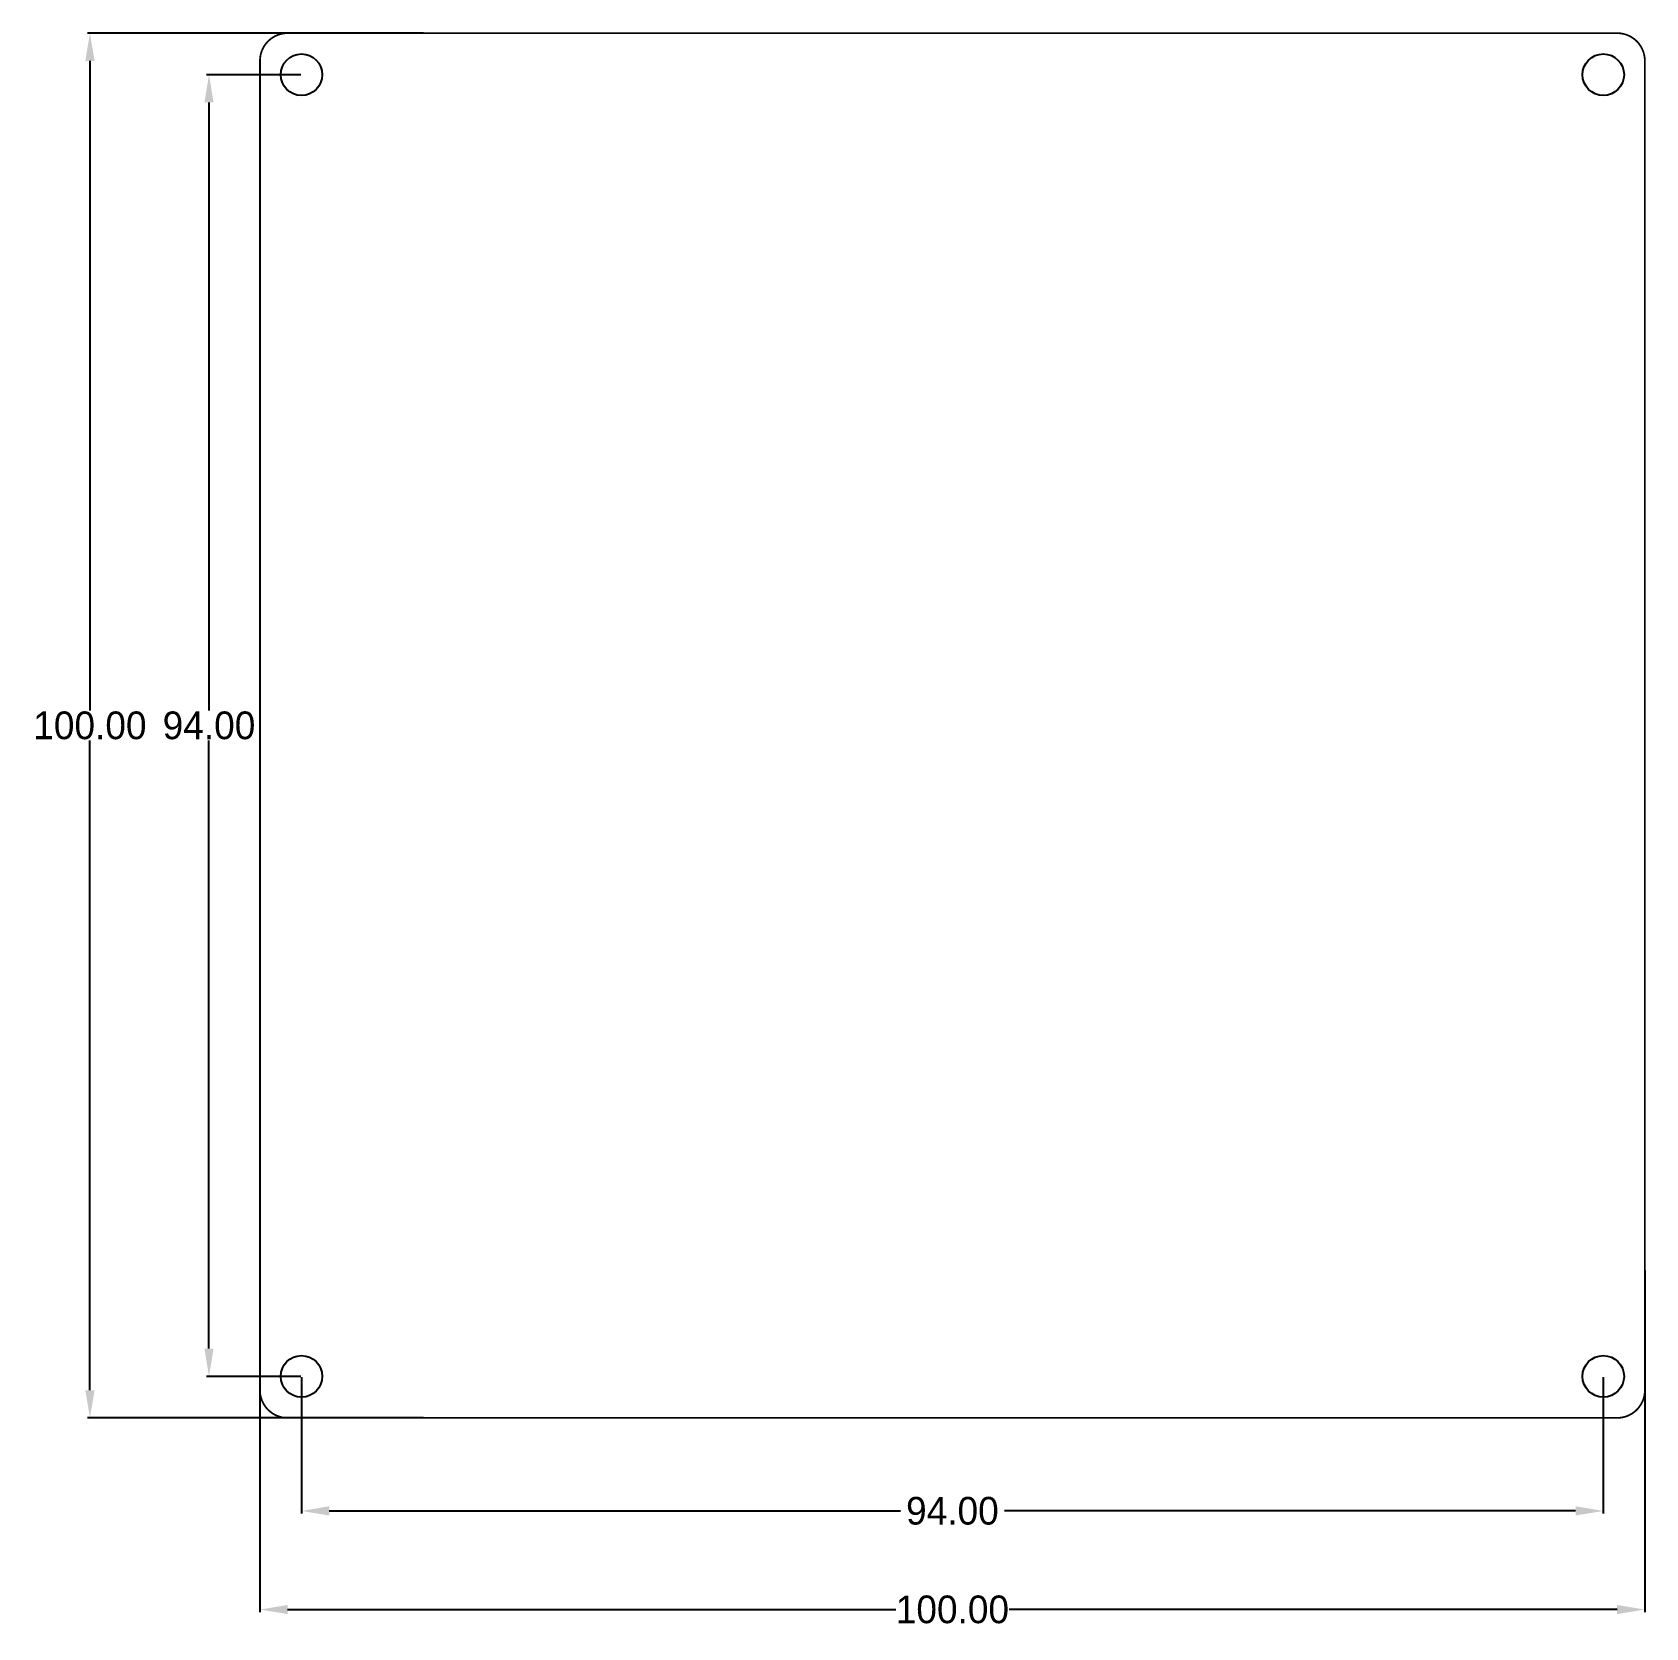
# Model space of a CAD drawing. Extents: x 9 to 125, y 10 to 125.
import ezdxf

# ---------------------------------------------------------------- set-up
doc = ezdxf.new("R2010")
doc.units = 0
doc.header["$MEASUREMENT"] = 0
doc.layers.get('0').update_dxf_attribs({"linetype": 'CONTINUOUS'})
doc.layers.get('Defpoints').update_dxf_attribs({"linetype": 'CONTINUOUS'})
doc.layers.add('KEEPOUTLAYER', color=6, linetype='CONTINUOUS')
doc.dimstyles.get("Standard").update_dxf_attribs({"dimtxt": 0.18, "dimasz": 0.18, "dimexe": 0.18, "dimexo": 0.0625, "dimgap": 0.09, "dimtad": 0, "dimtih": 1, "dimtoh": 1, "dimdec": 4, "dimzin": 0, "dimdsep": 46, "dimtxsty": 'Standard', "dimcen": 0.09, "dimadec": 0, "dimazin": 0, "dimtfac": 1, "dimtdec": 4, "dimtofl": 0, "dimtmove": 0, "dimatfit": 0, "dimfxl": 1, "dimtolj": 1, "dimtzin": 0, "dimarcsym": 0})

# ---------------------------------------------------------------- blocks, each defined once
blk = doc.blocks.new('*D120')
at = {"color": 3, "linetype": 'Continuous', "lineweight": -2}
for p, q in [((37.22, 125.4), (12.94, 125.4)), ((13.12, 123.4), (13.12, 76.49)), ((13.12, 27.4), (13.12, 74.31)), ((37.22, 25.4), (12.94, 25.4))]:
    blk.add_line(p, q, dxfattribs=at)
at = {"color": 3, "linetype": 'Continuous'}
for points in [[(12.79, 123.4), (13.46, 123.4), (13.12, 125.4)], [(12.79, 27.4), (13.46, 27.4), (13.12, 25.4)]]:
    blk.add_solid(points, dxfattribs=at)
at = {"layer": 'Defpoints', "color": 0, "linetype": 'Continuous'}
for p in [(37.28, 125.4), (13.12, 25.4), (37.28, 25.4)]:
    blk.add_point(p, dxfattribs=at)
at = {"color": 3, "linetype": 'Continuous', "insert": (13.12, 75.4), "char_height": 2, "attachment_point": 5}
blk.add_mtext('\\A1;100.00', dxfattribs=at)
blk = doc.blocks.new('*D121')
at = {"color": 3, "linetype": 'Continuous', "lineweight": -2}
for p, q in [((28.34, 122.4), (21.54, 122.4)), ((21.72, 120.4), (21.72, 76.49)), ((21.72, 30.4), (21.72, 74.31)), ((28.34, 28.4), (21.54, 28.4))]:
    blk.add_line(p, q, dxfattribs=at)
at = {"color": 3, "linetype": 'Continuous'}
for points in [[(21.39, 120.4), (22.05, 120.4), (21.72, 122.4)], [(21.39, 30.4), (22.05, 30.4), (21.72, 28.4)]]:
    blk.add_solid(points, dxfattribs=at)
at = {"layer": 'Defpoints', "color": 0, "linetype": 'Continuous'}
for p in [(28.4, 122.4), (21.72, 28.4), (28.4, 28.4)]:
    blk.add_point(p, dxfattribs=at)
at = {"color": 3, "linetype": 'Continuous', "insert": (21.72, 75.4), "char_height": 2, "attachment_point": 5}
blk.add_mtext('\\A1;94.00', dxfattribs=at)
blk = doc.blocks.new('*D122')
at = {"color": 3, "linetype": 'Continuous', "lineweight": -2}
for p, q in [((125.4, 36.05), (125.4, 11.38)), ((25.4, 30.57), (25.4, 11.38)), ((27.4, 11.56), (71.31, 11.56)), ((123.4, 11.56), (79.49, 11.56))]:
    blk.add_line(p, q, dxfattribs=at)
at = {"color": 3, "linetype": 'Continuous'}
for points in [[(27.4, 11.89), (27.4, 11.23), (25.4, 11.56)], [(123.4, 11.89), (123.4, 11.23), (125.4, 11.56)]]:
    blk.add_solid(points, dxfattribs=at)
at = {"layer": 'Defpoints', "color": 0, "linetype": 'Continuous'}
for p in [(125.4, 36.12), (25.4, 30.64), (125.4, 11.56)]:
    blk.add_point(p, dxfattribs=at)
at = {"color": 3, "linetype": 'Continuous', "insert": (75.4, 11.56), "char_height": 2, "attachment_point": 5}
blk.add_mtext('\\A1;100.00', dxfattribs=at)
blk = doc.blocks.new('*D123')
at = {"color": 3, "linetype": 'Continuous', "lineweight": -2}
for p, q in [((28.4, 28.34), (28.4, 18.5)), ((122.4, 28.34), (122.4, 18.5)), ((30.4, 18.68), (71.64, 18.68)), ((120.4, 18.68), (79.16, 18.68))]:
    blk.add_line(p, q, dxfattribs=at)
at = {"color": 3, "linetype": 'Continuous'}
for points in [[(30.4, 19.02), (30.4, 18.35), (28.4, 18.68)], [(120.4, 19.02), (120.4, 18.35), (122.4, 18.68)]]:
    blk.add_solid(points, dxfattribs=at)
at = {"layer": 'Defpoints', "color": 0, "linetype": 'Continuous'}
for p in [(28.4, 28.4), (122.4, 28.4), (122.4, 18.68)]:
    blk.add_point(p, dxfattribs=at)
at = {"color": 3, "linetype": 'Continuous', "insert": (75.4, 18.68), "char_height": 2, "attachment_point": 5}
blk.add_mtext('\\A1;94.00', dxfattribs=at)

msp = doc.modelspace()

# ---------------------------------------------------------------- linework, layer by layer
at = {"linetype": 'Continuous'}
for centre in [(28.4, 122.4), (122.4, 122.4), (28.4, 28.4), (122.4, 28.4)]:
    msp.add_circle(centre, 1.5, dxfattribs=at)
at = {"layer": 'KEEPOUTLAYER', "const_width": 0.127}
for points in [[(25.4, 123.4, -0.4142136), (27.4, 125.4)], [(123.4, 125.4, -0.4142136), (125.4, 123.4)], [(27.4, 25.4, -0.4142136), (25.4, 27.4)], [(125.4, 27.4, -0.4142136), (123.4, 25.4)]]:
    msp.add_lwpolyline(points, format="xyb", dxfattribs=at)
for points in [[(27.4, 125.4), (123.4, 125.4)], [(25.4, 27.4), (25.4, 123.4)], [(125.4, 27.4), (125.4, 123.4)], [(27.4, 25.4), (123.4, 25.4)]]:
    msp.add_lwpolyline(points, dxfattribs=at)
at = {"layer": 'KEEPOUTLAYER', "const_width": 0.0635}
for points in [[(27.368, 125.4, 1), (27.432, 125.4, 1)], [(27.368, 125.4, 1), (27.432, 125.4, 1)], [(123.368, 125.4, 1), (123.432, 125.4, 1)], [(123.368, 125.4, 1), (123.432, 125.4, 1)], [(25.368, 123.4, 1), (25.432, 123.4, 1)], [(25.368, 123.4, 1), (25.432, 123.4, 1)], [(125.368, 123.4, 1), (125.432, 123.4, 1)], [(125.368, 123.4, 1), (125.432, 123.4, 1)], [(25.368, 27.4, 1), (25.432, 27.4, 1)], [(25.368, 27.4, 1), (25.432, 27.4, 1)], [(125.368, 27.4, 1), (125.432, 27.4, 1)], [(125.368, 27.4, 1), (125.432, 27.4, 1)], [(27.368, 25.4, 1), (27.432, 25.4, 1)], [(27.368, 25.4, 1), (27.432, 25.4, 1)], [(123.368, 25.4, 1), (123.432, 25.4, 1)], [(123.368, 25.4, 1), (123.432, 25.4, 1)]]:
    msp.add_lwpolyline(points, format="xyb", close=True, dxfattribs=at)

# ---------------------------------------------------------------- dimensions: what is measured, and where the dimension line sits
at = {"linetype": 'Continuous'}
dim = msp.add_aligned_dim(p1=(37.283, 125.4), p2=(37.283, 25.4), distance=-24.159, dimstyle='Standard', override={"dimtxt": 2, "dimasz": 2, "dimdec": 2, "dimclrd": 3, "dimclre": 3, "dimclrt": 3, "dimtdec": 2, "dimatfit": 3}, dxfattribs=at)
dim.commit()
dim.dimension.update_dxf_attribs({"geometry": '*D120', "text_midpoint": (13.124, 75.4)})
dim = msp.add_linear_dim(base=(21.72, 28.4), p1=(28.4, 122.4), p2=(28.4, 28.4), angle=90, dimstyle='Standard', override={"dimtxt": 2, "dimasz": 2, "dimdec": 2, "dimclrd": 3, "dimclre": 3, "dimclrt": 3, "dimtdec": 2, "dimatfit": 3}, dxfattribs=at)
dim.commit()
dim.dimension.update_dxf_attribs({"geometry": '*D121', "text_midpoint": (21.72, 75.4)})
for base, p1, p2, picture, middle in [((125.4, 11.559), (25.4, 30.635), (125.4, 36.116), '*D122', (75.4, 11.559)), ((122.4, 18.682), (28.4, 28.4), (122.4, 28.4), '*D123', (75.4, 18.682))]:
    dim = msp.add_linear_dim(base=base, p1=p1, p2=p2, dimstyle='Standard', override={"dimtxt": 2, "dimasz": 2, "dimdec": 2, "dimclrd": 3, "dimclre": 3, "dimclrt": 3, "dimtdec": 2, "dimatfit": 3}, dxfattribs=at)
    dim.commit()
    dim.dimension.update_dxf_attribs({"geometry": picture, "text_midpoint": middle})

doc.saveas('drawing.dxf')
